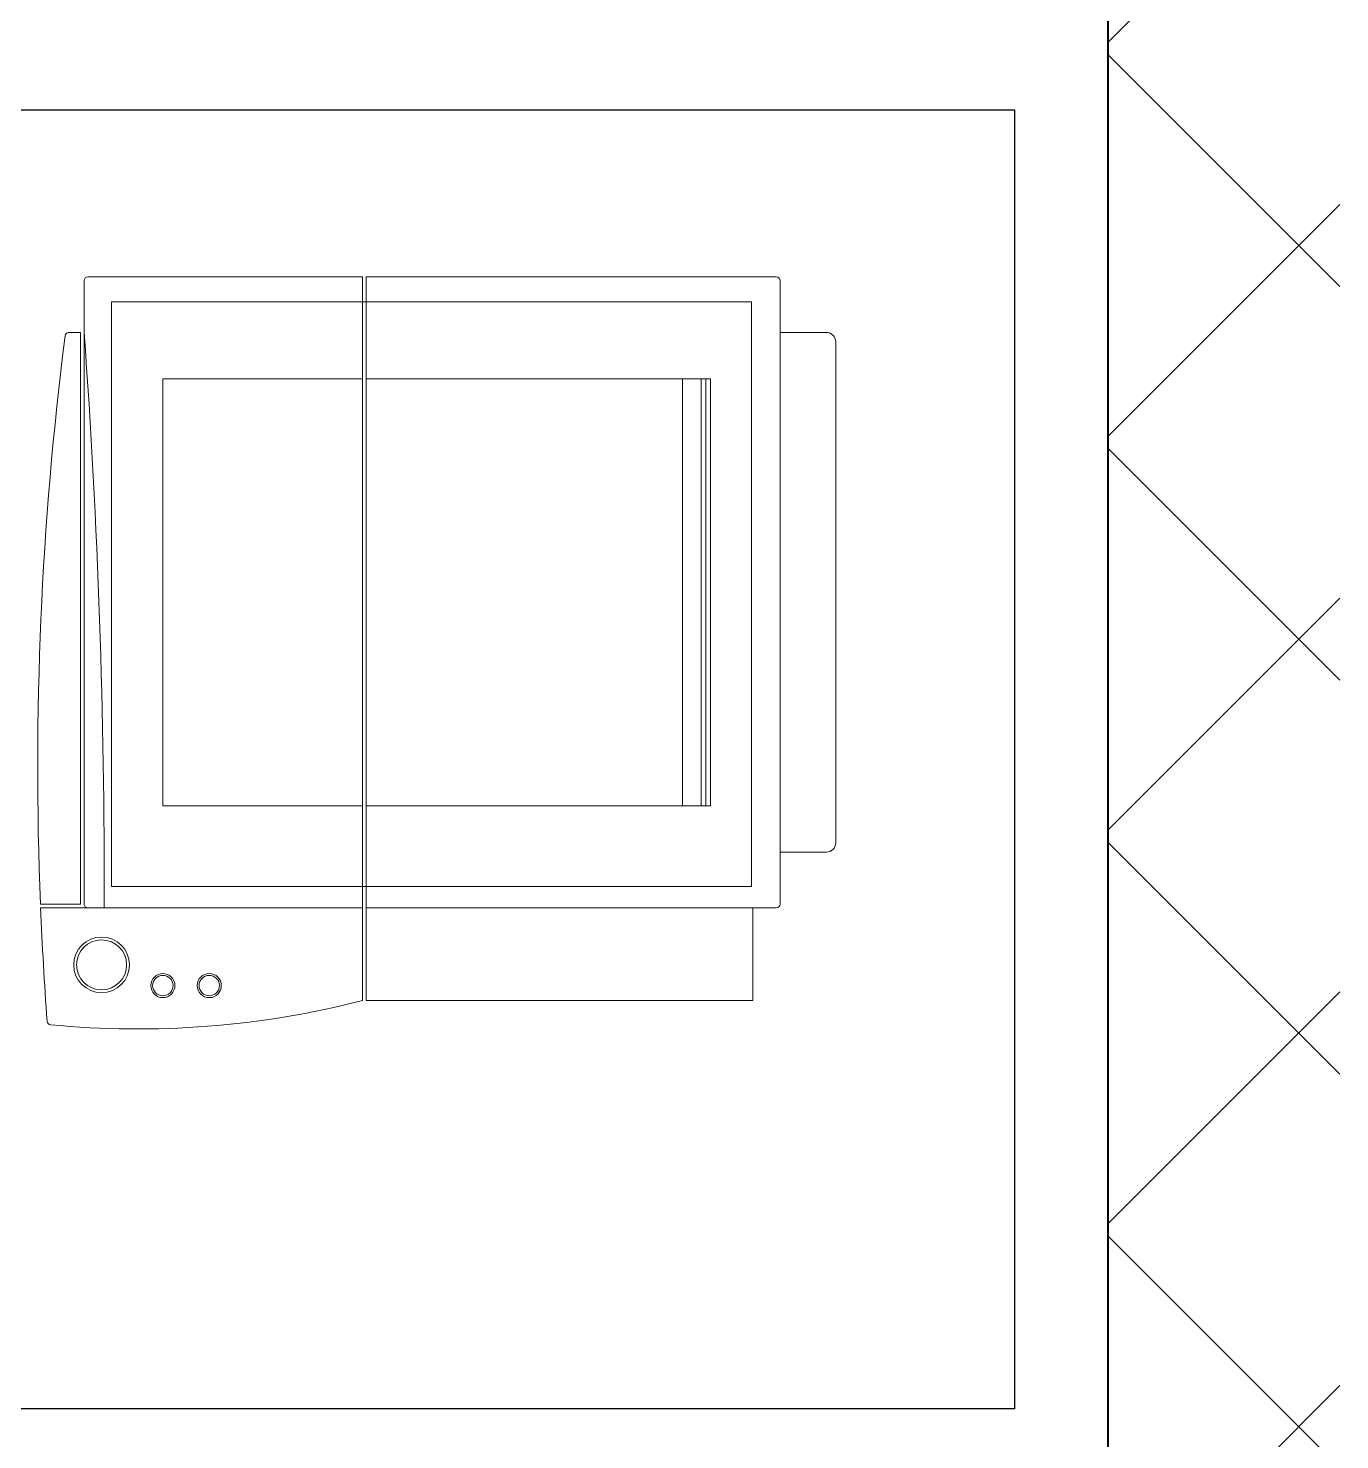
# Model space of a CAD drawing. Header units: millimetres. Extents: x -32954 to 151739, y -65671 to 56243.
# Drawn here: x -5882 to -5175, y -50254 to -49494 of the extents above; entities that cross this region are included whole.
import ezdxf

# ---------------------------------------------------------------- set-up
doc = ezdxf.new("R2010")
doc.units = ezdxf.units.MM
for name, color, linetype, lineweight in [('M-EQPM', 7, 'Continuous', 9), ('Стены разрез', 7, 'Continuous', 40), ('ТХ_оборудование', 6, 'Continuous', 30)]:
    doc.layers.add(name, color=color, linetype=linetype, lineweight=lineweight)

# ---------------------------------------------------------------- blocks, each defined once
blk = doc.blocks.new('11-14_МФУ_ принтер - ГКБ_МФУ _1-10171871-О_ТХ_01')
at = {"layer": 'M-EQPM'}
for p, q in [((135, 217.5), (-135, 217.5)), ((-135, 217.5), (135, 217.5)), ((-140, 212.5), (-140, 187.5)), ((-140, 187.5), (-140, 212.5)), ((140, 187.5), (140, 212.5)), ((140, 212.5), (140, 187.5)), ((-170, 185.5), (-170, -35.5)), ((-170, -35.5), (-170, 185.5)), ((168, 187.5), (-168, 187.5)), ((-168, 187.5), (168, 187.5)), ((-140, 187.5), (140, 187.5)), ((140, 187.5), (-140, 187.5)), ((170, -35.5), (170, 185.5)), ((170, 185.5), (170, -35.5)), ((158.43, 172.22), (-156.57, 172.22)), ((-156.57, 172.22), (-156.57, -172.78)), ((-156.57, -172.78), (-156.57, 172.22)), ((-156.57, 172.22), (158.43, 172.22)), ((158.43, -172.78), (158.43, 172.22)), ((158.43, 172.22), (158.43, -172.78)), ((220, 172.8), (170, 172.8)), ((170, 172.8), (170, -35.5)), ((170, -35.5), (170, 172.8)), ((170, 172.8), (220, 172.8)), ((220, -35.5), (220, 172.8)), ((220, 172.8), (220, -35.5)), ((-115, 145), (-115, 150)), ((-115, 150), (-115, 147.5)), ((-115, 147.5), (-115, 150)), ((-115, 150), (-115, 145)), ((115, 150), (-115, 150)), ((115, 150), (-115, 150)), ((115, 150), (-115, 150)), ((115, 150), (-115, 150)), ((115, 147.5), (-115, 147.5)), ((115, 147.5), (-115, 147.5)), ((-115, -35.5), (-115, 145)), ((-115, 145), (115, 145)), ((-115, 135), (-115, 145)), ((115, 145), (-115, 145)), ((115, 145), (-115, 145)), ((115, 145), (-115, 145)), ((115, 145), (115, 150)), ((115, 150), (115, 147.5)), ((115, 147.5), (115, 150)), ((115, 150), (115, 145)), ((115, 145), (115, -35.5)), ((115, 145), (115, 135)), ((-115, -35.5), (-115, 135)), ((115, 135), (-115, 135)), ((115, 135), (115, -35.5)), ((-170, -35.5), (-115, -35.5)), ((170, -35.5), (-170, -35.5)), ((-115, -37.5), (-170, -37.5)), ((-170, -37.5), (-170, -185.5)), ((-170, -185.5), (-170, -37.5)), ((-170, -37.5), (170, -37.5)), ((115, -35.5), (-115, -35.5)), ((-115, -145), (-115, -37.5)), ((-115, -37.5), (115, -37.5)), ((-115, -145), (-115, -37.5)), ((115, -35.5), (170, -35.5)), ((170, -37.5), (115, -37.5)), ((115, -37.5), (115, -145)), ((115, -37.5), (115, -145)), ((170, -35.5), (220, -35.5)), ((220, -35.5), (170, -35.5)), ((220, -37.5), (170, -37.5)), ((170, -37.5), (170, -210.96)), ((170, -37.5), (220, -37.5)), ((170, -210.96), (170, -37.5)), ((170, -185.5), (170, -37.5)), ((170, -37.5), (170, -176.67)), ((115, -145), (-115, -145)), ((-156.57, -172.78), (158.43, -172.78)), ((158.43, -172.78), (-156.57, -172.78)), ((170, -185.5), (170, -176.67)), ((-168, -187.5), (168, -187.5)), ((-145, -187.5), (-168, -187.5)), ((-140, -187.5), (-145, -187.5)), ((-140, -187.5), (168, -187.5)), ((168, -189.5), (-140, -189.5)), ((-140, -189.5), (-140, -195.98)), ((-140, -195.98), (-140, -189.5)), ((-140, -189.5), (168, -189.5)), ((168, -189.5), (-140, -189.5)), ((-140, -189.5), (-140, -195.98)), ((-140, -195.98), (-140, -189.5)), ((-140, -189.5), (168, -189.5)), ((168, -189.5), (-140, -189.5)), ((-140, -189.5), (-140, -195.98)), ((-140, -195.98), (-140, -189.5)), ((-140, -189.5), (168, -189.5)), ((168, -211.04), (168, -189.5)), ((168, -189.5), (168, -211.04)), ((168, -211.04), (168, -189.5)), ((168, -189.5), (168, -211.04)), ((168, -211.04), (168, -189.5)), ((168, -189.5), (168, -211.04))]:
    blk.add_line(p, q, dxfattribs=at)
for centre, radius, start, end in [((-135, 212.5), 5, 90, 180), ((-135, 212.5), 5, 90, 180), ((135, 212.5), 5, 0, 90), ((135, 212.5), 5, 0, 90), ((-168, 185.5), 2, 90, 180), ((-168, 185.5), 2, 90, 180), ((168, 185.5), 2, 0, 90), ((168, 185.5), 2, 0, 90), ((-253.01, -158.64), 488.27, 354.48011, 14.36548), ((-253.01, -158.64), 488.27, 354.48011, 14.36548), ((211.89, -120.06), 6.5, 0, 180), ((211.89, -120.06), 6.5, 0, 180), ((211.89, -120.06), 6.5, 180, 360), ((211.89, -120.06), 6.5, 180, 360), ((211.89, -120.06), 5.5, 0, 180), ((211.89, -120.06), 5.5, 0, 180), ((211.89, -120.06), 5.5, 180, 360), ((211.89, -120.06), 5.5, 180, 0), ((211.89, -145.06), 6.5, 0, 180), ((211.89, -145.06), 6.5, 0, 180), ((211.89, -145.06), 5.5, 0, 180), ((211.89, -145.06), 5.5, 0, 180), ((211.89, -145.06), 6.5, 180, 360), ((211.89, -145.06), 6.5, 180, 360), ((211.89, -145.06), 5.5, 180, 360), ((211.89, -145.06), 5.5, 180, 0), ((200.75, -178.08), 15, 0, 180), ((200.75, -178.08), 15, 360, 180), ((200.75, -178.08), 13.5, 0, 180), ((200.75, -178.08), 13.5, 0, 180), ((157.16, -4253.11), 4076.46, 89.81958, 94.18042), ((157.16, -4253.11), 4076.46, 89.81958, 94.18042), ((200.75, -178.08), 15, 180, 360), ((200.75, -178.08), 15, 180, 360), ((200.75, -178.08), 13.5, 180, 360), ((200.75, -178.08), 13.5, 180, 0), ((-168, -185.5), 2, 180, 270), ((-168, -185.5), 2, 180, 270), ((168, -185.5), 2, 270, 0), ((168, -185.5), 2, 270, 0), ((-138.25, -195.98), 1.75, 180, 270), ((-138.25, -195.98), 1.75, 180, 270), ((-138.25, -195.98), 1.75, 180, 270), ((-138.25, -195.98), 1.75, 180, 270), ((-138.25, -195.98), 1.75, 180, 270), ((-138.25, -195.98), 1.75, 180, 270), ((94.37, 1624.07), 1836.58, 262.72342, 272.29775), ((94.37, 1624.07), 1836.58, 262.72342, 272.29775), ((94.37, 1624.07), 1836.58, 262.72342, 272.29775), ((94.37, 1624.07), 1836.58, 262.72342, 272.29775), ((94.37, 1624.07), 1836.58, 262.72342, 272.29775), ((94.37, 1624.07), 1836.58, 262.72342, 272.29775), ((94.37, 1624.07), 1836.58, 272.3602, 274.27152), ((94.37, 1624.07), 1836.58, 272.3602, 274.27152), ((231.01, -205.42), 2, 274.27152, 354.48011), ((231.01, -205.42), 2, 274.27152, 354.48011)]:
    blk.add_arc(centre, radius, start, end, dxfattribs=at)

msp = doc.modelspace()

# ---------------------------------------------------------------- hatches: boundary and pattern name
at = {"layer": 'Стены разрез', "lineweight": 9}
h = msp.add_hatch(dxfattribs=at)
h.set_pattern_fill('FP_1', color=256, style=0, pattern_type=2)
h.set_pattern_definition([(45, (-1e-11, -50353.12), (-106.066, 106.066), []), (135, (-1e-11, -50353.12), (-106.066, -106.066), [])])
h.paths.add_polyline_path([(-5300, -53723.12), (-5175, -53723.12), (-5175, -48303.12), (-5300, -48303.12), (-5300, -50588.48)])

# ---------------------------------------------------------------- linework, layer by layer
at = {"layer": 'Стены разрез'}
msp.add_line((-5300, -48323.12), (-5300, -53723.12), dxfattribs=at)
at = {"layer": 'ТХ_оборудование', "color": 1}
msp.add_lwpolyline([(-6850.29, -49537.41), (-5350.29, -49537.41), (-5350.29, -50237.41), (-6850.29, -50237.41)], close=True, dxfattribs=at)

# ---------------------------------------------------------------- block references
at = {"layer": 'M-EQPM', "rotation": 269.9999999999973}
msp.add_blockref('11-14_МФУ_ принтер - ГКБ_МФУ _1-10171871-О_ТХ_01', (-5664.15, -49797.41), dxfattribs=at)

doc.saveas('drawing.dxf')
